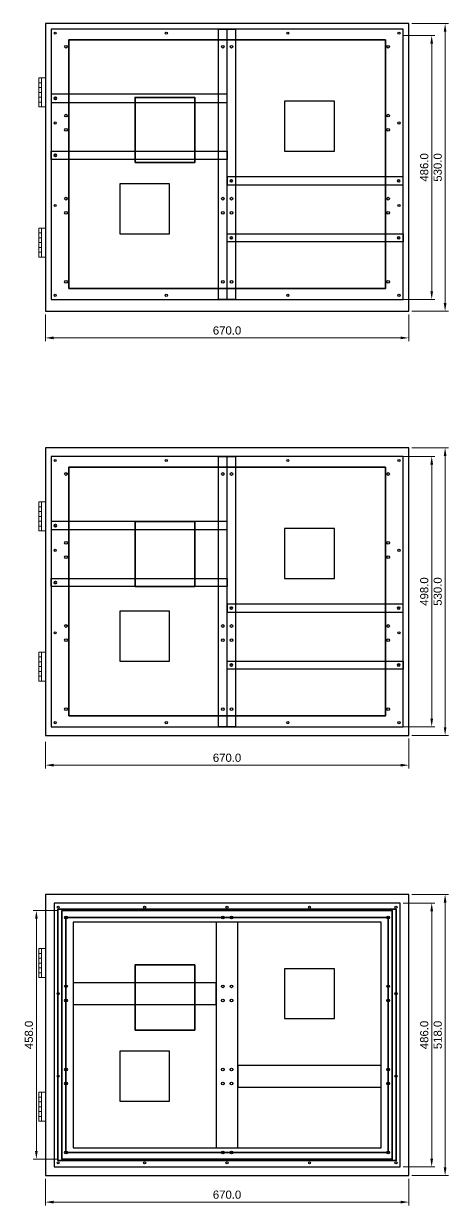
# Model space of a CAD drawing. Header units: inches. Extents: x 49419 to 111780, y 786065 to 1579898.
# Drawn here: x 57076 to 57859, y 787214 to 789391 of the extents above; entities that cross this region are included whole.
import ezdxf

# ---------------------------------------------------------------- set-up
doc = ezdxf.new("R2010")
doc.units = ezdxf.units.IN
doc.header["$MEASUREMENT"] = 0
doc.header["$PDMODE"] = 35
doc.header["$PDSIZE"] = -3
doc.layers.add('cutout', color=2, linetype='Continuous')
doc.layers.add('Nep V', color=1, linetype='Continuous', lineweight=35)
doc.layers.add('tbi', color=7, linetype='Continuous', lineweight=20)
doc.styles.add('Arial3', font='arial.ttf', dxfattribs={"height": 15})
doc.dimstyles.new('Copy(5) of bom TL3-1', dxfattribs={"dimtxt": 15, "dimasz": 15, "dimexe": 6, "dimexo": 6, "dimgap": 6, "dimtad": 1, "dimdec": 1, "dimlfac": 0.333333, "dimzin": 0, "dimdsep": 46, "dimtxsty": 'Arial3', "dimcen": 0.09, "dimclrd": 8, "dimclre": 9, "dimclrt": 5, "dimadec": 0, "dimazin": 0, "dimtfac": 1, "dimtdec": 1, "dimtix": 1, "dimtofl": 0, "dimtmove": 0, "dimatfit": 3, "dimfxl": 1, "dimtolj": 1, "dimtzin": 0, "dimlwd": 0, "dimlwe": 0, "dimarcsym": 0})

# ---------------------------------------------------------------- blocks, each defined once
blk = doc.blocks.new('*D395')
at = {"layer": 'Defpoints', "color": 0, "linetype": 'Continuous'}
for p in [(57786, 789391.5), (57786, 788861.5), (57853.1, 788861.5)]:
    blk.add_point(p, dxfattribs=at)
at = {"layer": 'Nep V', "color": 9, "linetype": 'Continuous', "lineweight": 0}
for p, q in [((57792, 789391.5), (57859.1, 789391.5)), ((57792, 788861.5), (57859.1, 788861.5))]:
    blk.add_line(p, q, dxfattribs=at)
at = {"layer": 'Nep V', "color": 8, "linetype": 'Continuous', "lineweight": 0}
blk.add_line((57853.1, 789376.5), (57853.1, 788876.5), dxfattribs=at)
at = {"layer": 'Nep V', "color": 8, "linetype": 'Continuous'}
for points in [[(57850.6, 789376.5), (57855.6, 789376.5), (57853.1, 789391.5)], [(57850.6, 788876.5), (57855.6, 788876.5), (57853.1, 788861.5)]]:
    blk.add_solid(points, dxfattribs=at)
at = {"layer": 'Nep V', "color": 5, "linetype": 'Continuous', "insert": (57839.5, 789126.5), "char_height": 15, "attachment_point": 5, "rotation": 90, "style": 'Arial3'}
blk.add_mtext('\\A1;530.0', dxfattribs=at)
blk = doc.blocks.new('*D396')
at = {"layer": 'Defpoints', "color": 0, "linetype": 'Continuous'}
for p in [(57116, 788861.5), (57786, 788861.5), (57116, 788812.5)]:
    blk.add_point(p, dxfattribs=at)
at = {"layer": 'Nep V', "color": 9, "linetype": 'Continuous', "lineweight": 0}
for p, q in [((57116, 788855.5), (57116, 788806.5)), ((57786, 788855.5), (57786, 788806.5))]:
    blk.add_line(p, q, dxfattribs=at)
at = {"layer": 'Nep V', "color": 8, "linetype": 'Continuous', "lineweight": 0}
blk.add_line((57771, 788812.5), (57131, 788812.5), dxfattribs=at)
at = {"layer": 'Nep V', "color": 8, "linetype": 'Continuous'}
for points in [[(57131, 788815), (57131, 788810), (57116, 788812.5)], [(57771, 788815), (57771, 788810), (57786, 788812.5)]]:
    blk.add_solid(points, dxfattribs=at)
at = {"layer": 'Nep V', "color": 5, "linetype": 'Continuous', "insert": (57451, 788826.1), "char_height": 15, "attachment_point": 5, "style": 'Arial3'}
blk.add_mtext('\\A1;670.0', dxfattribs=at)
blk = doc.blocks.new('*D402')
at = {"layer": 'Defpoints', "color": 0, "linetype": 'Continuous'}
for p in [(57770, 789369.5), (57770, 788883.5), (57828.4, 788883.5)]:
    blk.add_point(p, dxfattribs=at)
at = {"layer": 'Nep V', "color": 9, "linetype": 'Continuous', "lineweight": 0}
for p, q in [((57776, 789369.5), (57834.4, 789369.5)), ((57776, 788883.5), (57834.4, 788883.5))]:
    blk.add_line(p, q, dxfattribs=at)
at = {"layer": 'Nep V', "color": 8, "linetype": 'Continuous', "lineweight": 0}
blk.add_line((57828.4, 789354.5), (57828.4, 788898.5), dxfattribs=at)
at = {"layer": 'Nep V', "color": 8, "linetype": 'Continuous'}
for points in [[(57825.9, 789354.5), (57830.9, 789354.5), (57828.4, 789369.5)], [(57825.9, 788898.5), (57830.9, 788898.5), (57828.4, 788883.5)]]:
    blk.add_solid(points, dxfattribs=at)
at = {"layer": 'Nep V', "color": 5, "linetype": 'Continuous', "insert": (57814.7, 789126.5), "char_height": 15, "attachment_point": 5, "rotation": 90, "style": 'Arial3'}
blk.add_mtext('\\A1;486.0', dxfattribs=at)
blk = doc.blocks.new('*D410')
at = {"layer": 'Defpoints', "color": 0, "linetype": 'Continuous'}
for p in [(57786, 787787.3), (57786, 787269.3), (57853.1, 787269.3)]:
    blk.add_point(p, dxfattribs=at)
at = {"layer": 'Nep V', "color": 9, "linetype": 'Continuous', "lineweight": 0}
for p, q in [((57792, 787787.3), (57859.1, 787787.3)), ((57792, 787269.3), (57859.1, 787269.3))]:
    blk.add_line(p, q, dxfattribs=at)
at = {"layer": 'Nep V', "color": 8, "linetype": 'Continuous', "lineweight": 0}
blk.add_line((57853.1, 787772.3), (57853.1, 787284.3), dxfattribs=at)
at = {"layer": 'Nep V', "color": 8, "linetype": 'Continuous'}
for points in [[(57850.6, 787772.3), (57855.6, 787772.3), (57853.1, 787787.3)], [(57850.6, 787284.3), (57855.6, 787284.3), (57853.1, 787269.3)]]:
    blk.add_solid(points, dxfattribs=at)
at = {"layer": 'Nep V', "color": 5, "linetype": 'Continuous', "insert": (57839.5, 787528.3), "char_height": 15, "attachment_point": 5, "rotation": 90, "style": 'Arial3'}
blk.add_mtext('\\A1;518.0', dxfattribs=at)
blk = doc.blocks.new('*D411')
at = {"layer": 'Defpoints', "color": 0, "linetype": 'Continuous'}
for p in [(57116, 787269.3), (57786, 787269.3), (57116, 787220.4)]:
    blk.add_point(p, dxfattribs=at)
at = {"layer": 'Nep V', "color": 9, "linetype": 'Continuous', "lineweight": 0}
for p, q in [((57116, 787263.3), (57116, 787214.4)), ((57786, 787263.3), (57786, 787214.4))]:
    blk.add_line(p, q, dxfattribs=at)
at = {"layer": 'Nep V', "color": 8, "linetype": 'Continuous', "lineweight": 0}
blk.add_line((57771, 787220.4), (57131, 787220.4), dxfattribs=at)
at = {"layer": 'Nep V', "color": 8, "linetype": 'Continuous'}
for points in [[(57131, 787222.9), (57131, 787217.9), (57116, 787220.4)], [(57771, 787222.9), (57771, 787217.9), (57786, 787220.4)]]:
    blk.add_solid(points, dxfattribs=at)
at = {"layer": 'Nep V', "color": 5, "linetype": 'Continuous', "insert": (57451, 787234), "char_height": 15, "attachment_point": 5, "style": 'Arial3'}
blk.add_mtext('\\A1;670.0', dxfattribs=at)
blk = doc.blocks.new('*D413')
at = {"layer": 'Defpoints', "color": 0, "linetype": 'Continuous'}
for p in [(57770, 787771.3), (57770, 787285.3), (57828.4, 787285.3)]:
    blk.add_point(p, dxfattribs=at)
at = {"layer": 'Nep V', "color": 9, "linetype": 'Continuous', "lineweight": 0}
for p, q in [((57776, 787771.3), (57834.4, 787771.3)), ((57776, 787285.3), (57834.4, 787285.3))]:
    blk.add_line(p, q, dxfattribs=at)
at = {"layer": 'Nep V', "color": 8, "linetype": 'Continuous', "lineweight": 0}
blk.add_line((57828.4, 787756.3), (57828.4, 787300.3), dxfattribs=at)
at = {"layer": 'Nep V', "color": 8, "linetype": 'Continuous'}
for points in [[(57825.9, 787756.3), (57830.9, 787756.3), (57828.4, 787771.3)], [(57825.9, 787300.3), (57830.9, 787300.3), (57828.4, 787285.3)]]:
    blk.add_solid(points, dxfattribs=at)
at = {"layer": 'Nep V', "color": 5, "linetype": 'Continuous', "insert": (57814.7, 787528.3), "char_height": 15, "attachment_point": 5, "rotation": 90, "style": 'Arial3'}
blk.add_mtext('\\A1;486.0', dxfattribs=at)
blk = doc.blocks.new('*D412')
at = {"layer": 'Defpoints', "color": 0, "linetype": 'Continuous'}
for p in [(57146.5, 787757.3), (57099.4, 787299.3), (57146.5, 787299.3)]:
    blk.add_point(p, dxfattribs=at)
at = {"layer": 'Nep V', "color": 9, "linetype": 'Continuous', "lineweight": 0}
for p, q in [((57140.5, 787757.3), (57093.4, 787757.3)), ((57140.5, 787299.3), (57093.4, 787299.3))]:
    blk.add_line(p, q, dxfattribs=at)
at = {"layer": 'Nep V', "color": 8, "linetype": 'Continuous', "lineweight": 0}
blk.add_line((57099.4, 787742.3), (57099.4, 787314.3), dxfattribs=at)
at = {"layer": 'Nep V', "color": 8, "linetype": 'Continuous'}
for points in [[(57096.9, 787742.3), (57101.9, 787742.3), (57099.4, 787757.3)], [(57096.9, 787314.3), (57101.9, 787314.3), (57099.4, 787299.3)]]:
    blk.add_solid(points, dxfattribs=at)
at = {"layer": 'Nep V', "color": 5, "linetype": 'Continuous', "insert": (57085.7, 787528.3), "char_height": 15, "attachment_point": 5, "rotation": 90, "style": 'Arial3'}
blk.add_mtext('\\A1;458.0', dxfattribs=at)
blk = doc.blocks.new('khung lap bo led')
at = {"layer": 'cutout', "color": 1, "linetype": 'Continuous'}
for points in [[(-12.5, 0), (636.5, 0), (636.5, 498), (-12.5, 498)], [(311.5, 0), (296.5, 0), (296.5, 498), (311.5, 498)], [(327.5, 0), (312.5, 0), (312.5, 498), (327.5, 498)], [(312, 363), (312, 378), (-12.5, 378), (-12.5, 363)], [(312, 273), (312, 258), (-12.5, 258), (-12.5, 273)], [(636.5, 211), (636.5, 226), (312, 226), (312, 211)], [(636.5, 121), (636.5, 106), (312, 106), (312, 121)]]:
    blk.add_lwpolyline(points, close=True, dxfattribs=at)
at = {"layer": 'cutout', "linetype": 'Continuous'}
for centre, radius in [((-5, 490.5), 2), ((200, 490.5), 2), ((424, 490.5), 2), ((629, 490.5), 2), ((15, 465.5), 2.5), ((304, 465.5), 2.5), ((320, 465.5), 2.5), ((609, 465.5), 2.5), ((-5, 325), 2), ((15, 338.5), 2.5), ((609, 338.5), 2.5), ((629, 325), 2), ((15, 312.5), 2.5), ((609, 312.5), 2.5), ((-5, 173), 2), ((15, 185.5), 2.5), ((304, 185.5), 2.5), ((320, 185.5), 2.5), ((609, 185.5), 2.5), ((629, 173), 2), ((15, 159.5), 2.5), ((304, 159.5), 2.5), ((320, 159.5), 2.5), ((609, 159.5), 2.5), ((15, 32.5), 2.5), ((304, 32.5), 2.5), ((320, 32.5), 2.5), ((609, 32.5), 2.5), ((-5, 7.5), 2), ((200, 7.5), 2), ((424, 7.5), 2), ((629, 7.5), 2)]:
    blk.add_circle(centre, radius, dxfattribs=at)
at = {"layer": 'Nep V', "linetype": 'Continuous'}
blk.add_lwpolyline([(20, 20), (604, 20), (604, 478), (20, 478)], close=True, dxfattribs=at)
for centre in [(-4.5, 370.5), (-4.5, 265.5), (320, 218.5), (628.5, 218.5), (320, 113.5), (628.5, 113.5)]:
    blk.add_circle(centre, 2, dxfattribs=at)
blk = doc.blocks.new('*D418')
at = {"layer": 'Defpoints', "color": 0, "linetype": 'Continuous'}
for p in [(57786, 788610.2), (57786, 788080.2), (57853.1, 788080.2)]:
    blk.add_point(p, dxfattribs=at)
at = {"layer": 'Nep V', "color": 9, "linetype": 'Continuous', "lineweight": 0}
for p, q in [((57792, 788610.2), (57859.1, 788610.2)), ((57792, 788080.2), (57859.1, 788080.2))]:
    blk.add_line(p, q, dxfattribs=at)
at = {"layer": 'Nep V', "color": 8, "linetype": 'Continuous', "lineweight": 0}
blk.add_line((57853.1, 788595.2), (57853.1, 788095.2), dxfattribs=at)
at = {"layer": 'Nep V', "color": 8, "linetype": 'Continuous'}
for points in [[(57850.6, 788595.2), (57855.6, 788595.2), (57853.1, 788610.2)], [(57850.6, 788095.2), (57855.6, 788095.2), (57853.1, 788080.2)]]:
    blk.add_solid(points, dxfattribs=at)
at = {"layer": 'Nep V', "color": 5, "linetype": 'Continuous', "insert": (57839.5, 788345.2), "char_height": 15, "attachment_point": 5, "rotation": 90, "style": 'Arial3'}
blk.add_mtext('\\A1;530.0', dxfattribs=at)
blk = doc.blocks.new('*D419')
at = {"layer": 'Defpoints', "color": 0, "linetype": 'Continuous'}
for p in [(57116, 788074.2), (57786, 788080.2), (57116, 788025.3)]:
    blk.add_point(p, dxfattribs=at)
at = {"layer": 'Nep V', "color": 9, "linetype": 'Continuous', "lineweight": 0}
for p, q in [((57116, 788068.2), (57116, 788019.3)), ((57786, 788074.2), (57786, 788019.3))]:
    blk.add_line(p, q, dxfattribs=at)
at = {"layer": 'Nep V', "color": 8, "linetype": 'Continuous', "lineweight": 0}
blk.add_line((57771, 788025.3), (57131, 788025.3), dxfattribs=at)
at = {"layer": 'Nep V', "color": 8, "linetype": 'Continuous'}
for points in [[(57131, 788027.8), (57131, 788022.8), (57116, 788025.3)], [(57771, 788027.8), (57771, 788022.8), (57786, 788025.3)]]:
    blk.add_solid(points, dxfattribs=at)
at = {"layer": 'Nep V', "color": 5, "linetype": 'Continuous', "insert": (57451, 788038.9), "char_height": 15, "attachment_point": 5, "style": 'Arial3'}
blk.add_mtext('\\A1;670.0', dxfattribs=at)
blk = doc.blocks.new('*D417')
at = {"layer": 'Defpoints', "color": 0, "linetype": 'Continuous'}
for p in [(57763, 788594.2), (57763, 788096.2), (57828.4, 788096.2)]:
    blk.add_point(p, dxfattribs=at)
at = {"layer": 'Nep V', "color": 9, "linetype": 'Continuous', "lineweight": 0}
for p, q in [((57769, 788594.2), (57834.4, 788594.2)), ((57769, 788096.2), (57834.4, 788096.2))]:
    blk.add_line(p, q, dxfattribs=at)
at = {"layer": 'Nep V', "color": 8, "linetype": 'Continuous', "lineweight": 0}
blk.add_line((57828.4, 788579.2), (57828.4, 788111.2), dxfattribs=at)
at = {"layer": 'Nep V', "color": 8, "linetype": 'Continuous'}
for points in [[(57825.9, 788579.2), (57830.9, 788579.2), (57828.4, 788594.2)], [(57825.9, 788111.2), (57830.9, 788111.2), (57828.4, 788096.2)]]:
    blk.add_solid(points, dxfattribs=at)
at = {"layer": 'Nep V', "color": 5, "linetype": 'Continuous', "insert": (57814.7, 788345.2), "char_height": 15, "attachment_point": 5, "rotation": 90, "style": 'Arial3'}
blk.add_mtext('\\A1;498.0', dxfattribs=at)

msp = doc.modelspace()

# ---------------------------------------------------------------- linework, layer by layer
at = {"layer": 'cutout', "color": 1, "linetype": 'Continuous'}
for points in [[(57116.02, 788861.45), (57786.02, 788861.45), (57786.02, 789391.45), (57116.02, 789391.45)], [(57116.02, 788080.22), (57786.02, 788080.22), (57786.02, 788610.22), (57116.02, 788610.22)], [(57116.02, 787269.33), (57786.02, 787269.33), (57786.02, 787787.33), (57116.02, 787787.33)], [(57132.02, 787285.33), (57770.02, 787285.33), (57770.02, 787771.33), (57132.02, 787771.33)], [(57146.52, 787299.33), (57755.52, 787299.33), (57755.52, 787757.33), (57146.52, 787757.33)], [(57167.02, 787320.33), (57735.02, 787320.33), (57735.02, 787736.33), (57167.02, 787736.33)], [(57431.02, 787320.33), (57471.02, 787320.33), (57471.02, 787736.33), (57431.02, 787736.33)], [(57431.02, 787584.33), (57431.02, 787624.33), (57167.02, 787624.33), (57167.02, 787584.33)], [(57735.02, 787432.33), (57735.02, 787472.33), (57471.02, 787472.33), (57471.02, 787432.33)]]:
    msp.add_lwpolyline(points, close=True, dxfattribs=at)
at = {"layer": 'cutout', "linetype": 'Continuous'}
for points in [[(57557.02, 789156.45), (57649.02, 789156.45), (57649.02, 789248.45), (57557.02, 789248.45)], [(57345.02, 789096.45), (57253.02, 789096.45), (57253.02, 789004.45), (57345.02, 789004.45)], [(57557.02, 788369.22), (57649.02, 788369.22), (57649.02, 788461.22), (57557.02, 788461.22)], [(57345.02, 788309.22), (57253.02, 788309.22), (57253.02, 788217.22), (57345.02, 788217.22)], [(57557.02, 787558.33), (57649.02, 787558.33), (57649.02, 787650.33), (57557.02, 787650.33)], [(57345.02, 787498.33), (57253.02, 787498.33), (57253.02, 787406.33), (57345.02, 787406.33)]]:
    msp.add_lwpolyline(points, close=True, dxfattribs=at)
for centre, radius in [((57139.52, 787763.83), 2), ((57299.02, 787763.83), 2), ((57451.02, 787763.83), 2), ((57603.02, 787763.83), 2), ((57762.52, 787763.83), 2), ((57154.02, 787744.83), 2.5), ((57443.02, 787744.83), 2.5), ((57459.02, 787744.83), 2.5), ((57748.02, 787744.83), 2.5), ((57139.52, 787604.33), 2), ((57154.02, 787617.83), 2.5), ((57443.02, 787617.83), 2.5), ((57459.02, 787617.83), 2.5), ((57748.02, 787617.83), 2.5), ((57762.52, 787604.33), 2), ((57154.02, 787591.83), 2.5), ((57443.02, 787591.83), 2.5), ((57459.02, 787591.83), 2.5), ((57748.02, 787591.83), 2.5), ((57139.52, 787452.33), 2), ((57154.02, 787464.83), 2.5), ((57443.02, 787464.83), 2.5), ((57459.02, 787464.83), 2.5), ((57748.02, 787464.83), 2.5), ((57762.52, 787452.33), 2), ((57154.02, 787438.83), 2.5), ((57443.02, 787438.83), 2.5), ((57459.02, 787438.83), 2.5), ((57748.02, 787438.83), 2.5), ((57154.02, 787311.83), 2.5), ((57443.02, 787311.83), 2.5), ((57459.02, 787311.83), 2.5), ((57748.02, 787311.83), 2.5), ((57139.52, 787292.83), 2), ((57299.02, 787292.83), 2), ((57451.02, 787292.83), 2), ((57603.02, 787292.83), 2), ((57762.52, 787292.83), 2)]:
    msp.add_circle(centre, radius, dxfattribs=at)
at = {"layer": 'Nep V', "linetype": 'Continuous'}
for points in [[(57281.52, 789135.45), (57391.52, 789135.45), (57391.52, 789255.45), (57281.52, 789255.45)], [(57281.52, 788354.22), (57391.52, 788354.22), (57391.52, 788474.22), (57281.52, 788474.22)], [(57139.02, 787296.83), (57763.02, 787296.83), (57763.02, 787759.83), (57139.02, 787759.83)], [(57146.52, 787757.33), (57755.52, 787757.33), (57755.52, 787299.33), (57146.52, 787299.33)], [(57154.02, 787311.83), (57748.02, 787311.83), (57748.02, 787744.83), (57154.02, 787744.83)], [(57281.52, 787537.33), (57391.52, 787537.33), (57391.52, 787657.33), (57281.52, 787657.33)]]:
    msp.add_lwpolyline(points, close=True, dxfattribs=at)
at = {"layer": 'tbi', "color": 1, "linetype": 'Continuous'}
for p, q in [((57108.82, 789282.55, -2), (57104.1, 789282.55, -2)), ((57108.82, 789291.45, -2), (57108.82, 789238.05, -2)), ((57108.82, 789273.65, -2), (57104.1, 789273.65, -2)), ((57108.82, 789264.75, -2), (57104.1, 789264.75, -2)), ((57108.82, 789255.85, -2), (57104.1, 789255.85, -2)), ((57108.82, 789246.95, -2), (57104.1, 789246.95, -2)), ((57108.82, 789005.95, -2), (57104.1, 789005.95, -2)), ((57108.82, 788997.05, -2), (57104.1, 788997.05, -2)), ((57108.82, 788961.45, -2), (57108.82, 789014.85, -2)), ((57108.82, 788988.15, -2), (57104.1, 788988.15, -2)), ((57108.82, 788979.25, -2), (57104.1, 788979.25, -2)), ((57108.82, 788970.35, -2), (57104.1, 788970.35, -2)), ((57108.82, 788501.32, -2), (57104.1, 788501.32, -2)), ((57108.82, 788510.22, -2), (57108.82, 788456.82, -2)), ((57108.82, 788492.42, -2), (57104.1, 788492.42, -2)), ((57108.82, 788483.52, -2), (57104.1, 788483.52, -2)), ((57108.82, 788474.62, -2), (57104.1, 788474.62, -2)), ((57108.82, 788465.72, -2), (57104.1, 788465.72, -2)), ((57108.82, 788224.72, -2), (57104.1, 788224.72, -2)), ((57108.82, 788215.82, -2), (57104.1, 788215.82, -2)), ((57108.82, 788180.22, -2), (57108.82, 788233.62, -2)), ((57108.82, 788206.92, -2), (57104.1, 788206.92, -2)), ((57108.82, 788198.02, -2), (57104.1, 788198.02, -2)), ((57108.82, 788189.12, -2), (57104.1, 788189.12, -2)), ((57108.82, 787678.43, -2), (57104.1, 787678.43, -2)), ((57108.82, 787669.53, -2), (57104.1, 787669.53, -2)), ((57108.82, 787687.33, -2), (57108.82, 787633.93, -2)), ((57108.82, 787660.63, -2), (57104.1, 787660.63, -2)), ((57108.82, 787651.73, -2), (57104.1, 787651.73, -2)), ((57108.82, 787642.83, -2), (57104.1, 787642.83, -2)), ((57108.82, 787413.83, -2), (57104.1, 787413.83, -2)), ((57108.82, 787369.33, -2), (57108.82, 787422.73, -2)), ((57108.82, 787404.93, -2), (57104.1, 787404.93, -2)), ((57108.82, 787396.03, -2), (57104.1, 787396.03, -2)), ((57108.82, 787387.13, -2), (57104.1, 787387.13, -2)), ((57108.82, 787378.23, -2), (57104.1, 787378.23, -2))]:
    msp.add_line(p, q, dxfattribs=at)
at = {"layer": 'tbi', "color": 1, "linetype": 'Continuous', "const_width": 0.3}
for points in [[(57104.1, 789264.75), (57104.1, 789273.65), (57108.82, 789273.65), (57108.82, 789282.55), (57104.1, 789282.55), (57104.1, 789291.45)], [(57108.82, 789238.05), (57108.82, 789246.95), (57104.1, 789246.95), (57104.1, 789255.85), (57108.82, 789255.85), (57108.82, 789264.75)], [(57108.82, 789014.85), (57108.82, 789005.95), (57104.1, 789005.95), (57104.1, 788997.05), (57108.82, 788997.05), (57108.82, 788988.15)], [(57104.1, 788988.15), (57104.1, 788979.25), (57108.82, 788979.25), (57108.82, 788970.35), (57104.1, 788970.35), (57104.1, 788961.45)], [(57104.1, 788483.52), (57104.1, 788492.42), (57108.82, 788492.42), (57108.82, 788501.32), (57104.1, 788501.32), (57104.1, 788510.22)], [(57108.82, 788456.82), (57108.82, 788465.72), (57104.1, 788465.72), (57104.1, 788474.62), (57108.82, 788474.62), (57108.82, 788483.52)], [(57108.82, 788233.62), (57108.82, 788224.72), (57104.1, 788224.72), (57104.1, 788215.82), (57108.82, 788215.82), (57108.82, 788206.92)], [(57104.1, 788206.92), (57104.1, 788198.02), (57108.82, 788198.02), (57108.82, 788189.12), (57104.1, 788189.12), (57104.1, 788180.22)], [(57104.1, 787660.63), (57104.1, 787669.53), (57108.82, 787669.53), (57108.82, 787678.43), (57104.1, 787678.43), (57104.1, 787687.33)], [(57108.82, 787633.93), (57108.82, 787642.83), (57104.1, 787642.83), (57104.1, 787651.73), (57108.82, 787651.73), (57108.82, 787660.63)], [(57108.82, 787422.73), (57108.82, 787413.83), (57104.1, 787413.83), (57104.1, 787404.93), (57108.82, 787404.93), (57108.82, 787396.03)], [(57104.1, 787396.03), (57104.1, 787387.13), (57108.82, 787387.13), (57108.82, 787378.23), (57104.1, 787378.23), (57104.1, 787369.33)]]:
    msp.add_lwpolyline(points, dxfattribs=at)
at = {"layer": 'tbi', "color": 1, "linetype": 'Continuous'}
for points in [[(57116.02, 789238.05), (57116.02, 789291.45), (57104.1, 789291.45), (57104.1, 789238.05)], [(57116.02, 789014.85), (57116.02, 788961.45), (57104.1, 788961.45), (57104.1, 789014.85)], [(57116.02, 788456.82), (57116.02, 788510.22), (57104.1, 788510.22), (57104.1, 788456.82)], [(57116.02, 788233.62), (57116.02, 788180.22), (57104.1, 788180.22), (57104.1, 788233.62)], [(57116.02, 787633.93), (57116.02, 787687.33), (57104.1, 787687.33), (57104.1, 787633.93)], [(57116.02, 787422.73), (57116.02, 787369.33), (57104.1, 787369.33), (57104.1, 787422.73)]]:
    msp.add_lwpolyline(points, close=True, dxfattribs=at)

# ---------------------------------------------------------------- block references
at = {"layer": 'Nep V', "linetype": 'Continuous'}
for p in [(57139.02, 788883.45), (57139.02, 788096.22)]:
    msp.add_blockref('khung lap bo led', p, dxfattribs=at)

# ---------------------------------------------------------------- dimensions: what is measured, and where the dimension line sits
for base, p1, p2, picture, middle in [((57853.15, 788861.45), (57786.02, 789391.45), (57786.02, 788861.45), '*D395', (57839.48, 789126.45)), ((57828.39, 788883.45), (57770.02, 789369.45), (57770.02, 788883.45), '*D402', (57814.73, 789126.45)), ((57853.15, 788080.22), (57786.02, 788610.22), (57786.02, 788080.22), '*D418', (57839.48, 788345.22)), ((57828.39, 788096.22), (57763.02, 788594.22), (57763.02, 788096.22), '*D417', (57814.73, 788345.22)), ((57853.15, 787269.33), (57786.02, 787787.33), (57786.02, 787269.33), '*D410', (57839.49, 787528.33)), ((57099.38, 787299.33), (57146.52, 787757.33), (57146.52, 787299.33), '*D412', (57085.72, 787528.33)), ((57828.39, 787285.33), (57770.02, 787771.33), (57770.02, 787285.33), '*D413', (57814.73, 787528.33))]:
    dim = msp.add_linear_dim(base=base, p1=p1, p2=p2, angle=90, dimstyle='Copy(5) of bom TL3-1', override={"dimlfac": 1}, dxfattribs=at)
    dim.commit()
    dim.dimension.update_dxf_attribs({"geometry": picture, "text_midpoint": middle})
for base, p1, p2, picture, middle in [((57116.02, 788812.49), (57786.02, 788861.45), (57116.02, 788861.45), '*D396', (57451.02, 788826.15)), ((57116.02, 788025.26), (57786.02, 788080.22), (57116.02, 788074.22), '*D419', (57451.02, 788038.92)), ((57116.02, 787220.37), (57786.02, 787269.33), (57116.02, 787269.33), '*D411', (57451.02, 787234.03))]:
    dim = msp.add_linear_dim(base=base, p1=p1, p2=p2, dimstyle='Copy(5) of bom TL3-1', override={"dimlfac": 1}, dxfattribs=at)
    dim.commit()
    dim.dimension.update_dxf_attribs({"geometry": picture, "text_midpoint": middle})

doc.saveas('drawing.dxf')
